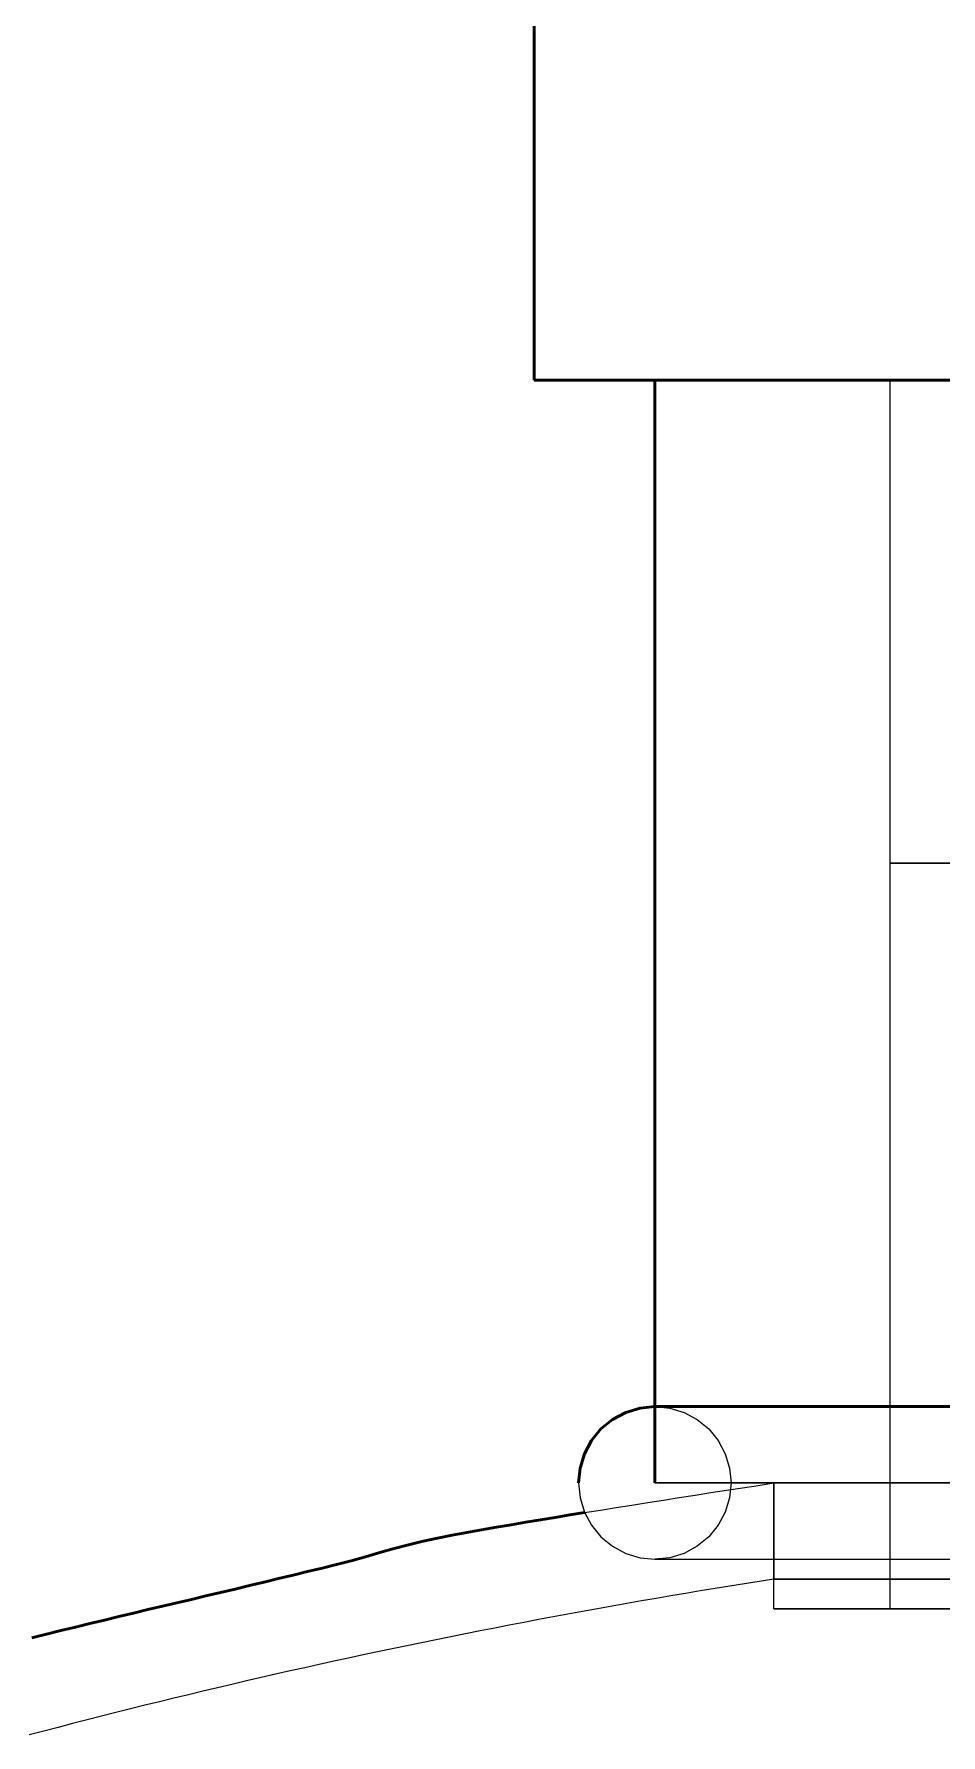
# Model space of a CAD drawing. Header units: millimetres. Extents: x 0 to 594, y 0 to 420.
# Drawn here: x 202.41 to 205.46, y 347.73 to 353.44 of the extents above; entities that cross this region are included whole.
import ezdxf

# ---------------------------------------------------------------- set-up
doc = ezdxf.new("R2010")
doc.units = ezdxf.units.MM
doc.linetypes.add('ISO02-TRAZOS', pattern=[3.75, 3, -0.75])
doc.layers.add('01-VISIBLE', color=7, linetype='CONTINUOUS', lineweight=50)
doc.layers.add('02-OCULTA', color=4, linetype='ISO02-TRAZOS', lineweight=25)

msp = doc.modelspace()

# ---------------------------------------------------------------- linework, layer by layer
at = {"layer": '01-VISIBLE'}
for p, q in [((204.0947, 352.2761), (204.0947, 353.6261)), ((204.4997, 348.5761), (204.4997, 352.2761))]:
    msp.add_line(p, q, dxfattribs=at)
for points in [[(204.0947, 352.2761), (204.1448, 352.2761), (204.1949, 352.2761), (204.2449, 352.2761), (204.295, 352.2761), (204.3451, 352.2761), (204.3951, 352.2761), (204.4452, 352.2761), (204.4953, 352.2761), (204.5453, 352.2761), (204.5954, 352.2761), (204.6455, 352.2761), (204.6956, 352.2761), (204.7456, 352.2761), (204.7957, 352.2761), (204.8458, 352.2761), (204.8958, 352.2761), (204.9459, 352.2761), (204.996, 352.2761), (205.0461, 352.2761), (205.0961, 352.2761), (205.1462, 352.2761), (205.1963, 352.2761), (205.2463, 352.2761), (205.2964, 352.2761), (205.3465, 352.2761), (205.3965, 352.2761), (205.4466, 352.2761), (205.4967, 352.2761)], [(204.4997, 348.8321), (204.4498, 348.8272), (204.4017, 348.8126), (204.3575, 348.7889), (204.3187, 348.7571), (204.2869, 348.7183), (204.2632, 348.6741), (204.2486, 348.626), (204.2437, 348.5761)], [(205.4997, 348.8321), (205.4497, 348.8321), (205.3997, 348.8321), (205.3497, 348.8321), (205.2997, 348.8321), (205.2497, 348.8321), (205.1997, 348.8321), (205.1497, 348.8321), (205.0997, 348.8321), (205.0497, 348.8321), (204.9997, 348.8321), (204.9497, 348.8321), (204.8997, 348.8321), (204.8497, 348.8321), (204.7997, 348.8321), (204.7497, 348.8321), (204.6997, 348.8321), (204.6497, 348.8321), (204.5997, 348.8321), (204.5497, 348.8321), (204.4997, 348.8321)], [(202.4076, 348.0566), (202.4562, 348.0686), (202.5049, 348.0805), (202.5536, 348.0924), (202.6023, 348.1042), (202.651, 348.1159), (202.6998, 348.1276), (202.7485, 348.1392), (202.7973, 348.1508), (202.846, 348.1623), (202.8948, 348.1738), (202.9436, 348.1853), (202.9923, 348.1969), (203.0411, 348.2084), (203.0899, 348.22), (203.1386, 348.2316), (203.1873, 348.2433), (203.2361, 348.2549), (203.2848, 348.2665), (203.3336, 348.2782), (203.3822, 348.2901), (203.4308, 348.3023), (203.4793, 348.315), (203.5276, 348.3283), (203.5758, 348.342), (203.624, 348.3557), (203.6725, 348.3686), (203.7212, 348.3802), (203.7702, 348.3907), (203.8194, 348.4004), (203.8686, 348.4097), (203.9179, 348.4186), (203.9673, 348.4272), (204.0167, 348.4357), (204.0661, 348.444), (204.1155, 348.4522), (204.165, 348.4603), (204.2144, 348.4684), (204.2639, 348.4764)]]:
    msp.add_lwpolyline(points, dxfattribs=at)
at = {"layer": '02-OCULTA'}
for p, q in [((205.2897, 348.1533), (205.2897, 352.2761)), ((205.2897, 350.6561), (205.2897, 352.2761)), ((204.8987, 348.1533), (204.8987, 348.5761)), ((204.8997, 348.5761), (204.8997, 348.2533))]:
    msp.add_line(p, q, dxfattribs=at)
for points in [[(205.4962, 352.2761), (205.4461, 352.2761), (205.3961, 352.2761), (205.346, 352.2761), (205.296, 352.2761), (205.2459, 352.2761), (205.1959, 352.2761), (205.1458, 352.2761), (205.0958, 352.2761), (205.0457, 352.2761), (204.9957, 352.2761), (204.9456, 352.2761), (204.8955, 352.2761), (204.8455, 352.2761), (204.7954, 352.2761), (204.7454, 352.2761), (204.6953, 352.2761), (204.6453, 352.2761), (204.5952, 352.2761), (204.5452, 352.2761), (204.4951, 352.2761), (204.4451, 352.2761), (204.395, 352.2761), (204.345, 352.2761), (204.2949, 352.2761), (204.2449, 352.2761), (204.1948, 352.2761), (204.1448, 352.2761), (204.0947, 352.2761)], [(205.4997, 352.2761), (205.4497, 352.2761), (205.3997, 352.2761), (205.3497, 352.2761), (205.2997, 352.2761), (205.2497, 352.2761), (205.1997, 352.2761), (205.1497, 352.2761), (205.0997, 352.2761), (205.0497, 352.2761), (204.9997, 352.2761), (204.9497, 352.2761), (204.8997, 352.2761), (204.8497, 352.2761), (204.7997, 352.2761), (204.7497, 352.2761), (204.6997, 352.2761), (204.6497, 352.2761), (204.5997, 352.2761), (204.5497, 352.2761), (204.4997, 352.2761)], [(204.4997, 352.2761), (204.5497, 352.2761), (204.5997, 352.2761), (204.6497, 352.2761), (204.6997, 352.2761), (204.7497, 352.2761), (204.7997, 352.2761), (204.8497, 352.2761), (204.8997, 352.2761), (204.9497, 352.2761), (204.9997, 352.2761), (205.0497, 352.2761), (205.0997, 352.2761), (205.1497, 352.2761), (205.1997, 352.2761), (205.2497, 352.2761), (205.2997, 352.2761), (205.3497, 352.2761), (205.3997, 352.2761), (205.4497, 352.2761), (205.4997, 352.2761)], [(205.4903, 352.2761), (205.4401, 352.2761), (205.39, 352.2761), (205.3399, 352.2761), (205.2897, 352.2761)], [(205.2897, 352.2761), (205.3399, 352.2761), (205.39, 352.2761), (205.4401, 352.2761), (205.4903, 352.2761)], [(205.4903, 352.2761), (205.4401, 352.2761), (205.39, 352.2761), (205.3399, 352.2761), (205.2897, 352.2761)], [(205.2897, 352.2761), (205.3399, 352.2761), (205.39, 352.2761), (205.4401, 352.2761), (205.4903, 352.2761)], [(205.4903, 350.6561), (205.4401, 350.6561), (205.39, 350.6561), (205.3399, 350.6561), (205.2897, 350.6561)], [(205.2897, 350.6561), (205.3399, 350.6561), (205.39, 350.6561), (205.4401, 350.6561), (205.4903, 350.6561)], [(205.4997, 348.8321), (205.4497, 348.8321), (205.3997, 348.8321), (205.3497, 348.8321), (205.2997, 348.8321), (205.2497, 348.8321), (205.1997, 348.8321), (205.1497, 348.8321), (205.0997, 348.8321), (205.0497, 348.8321), (204.9997, 348.8321), (204.9497, 348.8321), (204.8997, 348.8321), (204.8497, 348.8321), (204.7997, 348.8321), (204.7497, 348.8321), (204.6997, 348.8321), (204.6497, 348.8321), (204.5997, 348.8321), (204.5497, 348.8321), (204.4997, 348.8321)], [(204.4997, 348.8321), (204.5497, 348.8272), (204.5977, 348.8126), (204.6419, 348.7889), (204.6807, 348.7571), (204.7126, 348.7183), (204.7362, 348.6741), (204.7508, 348.626), (204.7557, 348.5761), (204.7508, 348.5261), (204.7362, 348.4781), (204.7126, 348.4339), (204.6807, 348.3951), (204.6419, 348.3632), (204.5977, 348.3396), (204.5497, 348.325), (204.4997, 348.3201)], [(204.2437, 348.5761), (204.2486, 348.5261), (204.2632, 348.4781), (204.2869, 348.4339), (204.3187, 348.3951), (204.3575, 348.3632), (204.4017, 348.3396), (204.4498, 348.325), (204.4997, 348.3201)], [(204.2639, 348.4764), (204.3169, 348.4849), (204.3698, 348.4934), (204.4228, 348.5018), (204.4758, 348.5102), (204.5287, 348.5185), (204.5817, 348.5268), (204.6347, 348.5351), (204.6877, 348.5433), (204.7407, 348.5514), (204.7937, 348.5596), (204.8467, 348.5678), (204.8997, 348.5761)], [(205.4997, 348.5761), (205.4497, 348.5761), (205.3997, 348.5761), (205.3497, 348.5761), (205.2997, 348.5761), (205.2497, 348.5761), (205.1997, 348.5761), (205.1497, 348.5761), (205.0997, 348.5761), (205.0497, 348.5761), (204.9997, 348.5761), (204.9497, 348.5761), (204.8997, 348.5761), (204.8497, 348.5761), (204.7997, 348.5761), (204.7497, 348.5761), (204.6997, 348.5761), (204.6497, 348.5761), (204.5997, 348.5761), (204.5497, 348.5761), (204.4997, 348.5761)], [(204.4997, 348.5761), (204.5497, 348.5761), (204.5997, 348.5761), (204.6497, 348.5761), (204.6997, 348.5761), (204.7497, 348.5761), (204.7997, 348.5761), (204.8497, 348.5761), (204.8997, 348.5761), (204.9497, 348.5761), (204.9997, 348.5761), (205.0497, 348.5761), (205.0997, 348.5761), (205.1497, 348.5761), (205.1997, 348.5761), (205.2497, 348.5761), (205.2997, 348.5761), (205.3497, 348.5761), (205.3997, 348.5761), (205.4497, 348.5761), (205.4997, 348.5761)], [(205.4989, 348.5761), (205.4489, 348.5761), (205.3988, 348.5761), (205.3488, 348.5761), (205.2988, 348.5761), (205.2488, 348.5761), (205.1988, 348.5761), (205.1488, 348.5761), (205.0988, 348.5761), (205.0488, 348.5761), (204.9987, 348.5761), (204.9487, 348.5761), (204.8987, 348.5761)], [(204.8987, 348.5761), (204.9487, 348.5761), (204.9987, 348.5761), (205.0488, 348.5761), (205.0988, 348.5761), (205.1488, 348.5761), (205.1988, 348.5761), (205.2488, 348.5761), (205.2988, 348.5761), (205.3488, 348.5761), (205.3988, 348.5761), (205.4489, 348.5761), (205.4989, 348.5761)], [(205.4997, 348.5761), (205.4497, 348.5761), (205.3997, 348.5761), (205.3497, 348.5761), (205.2997, 348.5761), (205.2497, 348.5761), (205.1997, 348.5761), (205.1497, 348.5761), (205.0997, 348.5761), (205.0497, 348.5761), (204.9997, 348.5761), (204.9497, 348.5761), (204.8997, 348.5761)], [(204.8997, 348.5761), (204.9497, 348.5761), (204.9997, 348.5761), (205.0497, 348.5761), (205.0997, 348.5761), (205.1497, 348.5761), (205.1997, 348.5761), (205.2497, 348.5761), (205.2997, 348.5761), (205.3497, 348.5761), (205.3997, 348.5761), (205.4497, 348.5761), (205.4997, 348.5761)], [(204.4997, 348.3201), (204.5497, 348.3201), (204.5997, 348.3201), (204.6497, 348.3201), (204.6997, 348.3201), (204.7497, 348.3201), (204.7997, 348.3201), (204.8497, 348.3201), (204.8997, 348.3201), (204.9497, 348.3201), (204.9997, 348.3201), (205.0497, 348.3201), (205.0997, 348.3201), (205.1497, 348.3201), (205.1997, 348.3201), (205.2497, 348.3201), (205.2997, 348.3201), (205.3497, 348.3201), (205.3997, 348.3201), (205.4497, 348.3201), (205.4997, 348.3201)], [(204.4997, 348.3201), (204.5497, 348.3201), (204.5997, 348.3201), (204.6497, 348.3201), (204.6997, 348.3201), (204.7497, 348.3201), (204.7997, 348.3201), (204.8497, 348.3201), (204.8997, 348.3201), (204.9497, 348.3201), (204.9997, 348.3201), (205.0497, 348.3201), (205.0997, 348.3201), (205.1497, 348.3201), (205.1997, 348.3201), (205.2497, 348.3201), (205.2997, 348.3201), (205.3497, 348.3201), (205.3997, 348.3201), (205.4497, 348.3201), (205.4997, 348.3201)], [(204.8997, 348.2533), (204.8502, 348.2455), (204.8007, 348.2377), (204.7512, 348.2298), (204.7017, 348.2217), (204.6523, 348.2136), (204.6028, 348.2053), (204.5534, 348.197), (204.504, 348.1885), (204.4546, 348.18), (204.4053, 348.1714), (204.3559, 348.1626), (204.3066, 348.1538), (204.2572, 348.1449), (204.2079, 348.1358), (204.1587, 348.1267), (204.1094, 348.1174), (204.0602, 348.1081), (204.0109, 348.0987), (203.9617, 348.0891), (203.9125, 348.0795), (203.8634, 348.0697), (203.8142, 348.0599), (203.7651, 348.05), (203.716, 348.0399), (203.6669, 348.0298), (203.6179, 348.0195), (203.5688, 348.0092), (203.5198, 347.9987), (203.4708, 347.9882), (203.4218, 347.9775), (203.3729, 347.9668), (203.3239, 347.9559), (203.275, 347.945), (203.2261, 347.9339), (203.1773, 347.9228), (203.1284, 347.9115), (203.0796, 347.9001), (203.0308, 347.8887), (202.9821, 347.8771), (202.9333, 347.8654), (202.8846, 347.8536), (202.8359, 347.8418), (202.7872, 347.8298), (202.7386, 347.8177), (202.69, 347.8055), (202.6414, 347.7932), (202.5928, 347.7808), (202.5443, 347.7683), (202.4958, 347.7557), (202.4473, 347.743), (202.3988, 347.7302)], [(205.4997, 348.2533), (205.4497, 348.2533), (205.3997, 348.2533), (205.3497, 348.2533), (205.2997, 348.2533), (205.2497, 348.2533), (205.1997, 348.2533), (205.1497, 348.2533), (205.0997, 348.2533), (205.0497, 348.2533), (204.9997, 348.2533), (204.9497, 348.2533), (204.8997, 348.2533)], [(204.8997, 348.2533), (204.9497, 348.2533), (204.9997, 348.2533), (205.0497, 348.2533), (205.0997, 348.2533), (205.1497, 348.2533), (205.1997, 348.2533), (205.2497, 348.2533), (205.2997, 348.2533), (205.3497, 348.2533), (205.3997, 348.2533), (205.4497, 348.2533), (205.4997, 348.2533)], [(205.4989, 348.1533), (205.4489, 348.1533), (205.3988, 348.1533), (205.3488, 348.1533), (205.2988, 348.1533), (205.2488, 348.1533), (205.1988, 348.1533), (205.1488, 348.1533), (205.0988, 348.1533), (205.0488, 348.1533), (204.9987, 348.1533), (204.9487, 348.1533), (204.8987, 348.1533)], [(204.8987, 348.1533), (204.9487, 348.1533), (204.9987, 348.1533), (205.0488, 348.1533), (205.0988, 348.1533), (205.1488, 348.1533), (205.1988, 348.1533), (205.2488, 348.1533), (205.2988, 348.1533), (205.3488, 348.1533), (205.3988, 348.1533), (205.4489, 348.1533), (205.4989, 348.1533)], [(205.4903, 348.1533), (205.4401, 348.1533), (205.39, 348.1533), (205.3399, 348.1533), (205.2897, 348.1533)], [(205.2897, 348.1533), (205.3399, 348.1533), (205.39, 348.1533), (205.4401, 348.1533), (205.4903, 348.1533)]]:
    msp.add_lwpolyline(points, dxfattribs=at)

doc.saveas('drawing.dxf')
